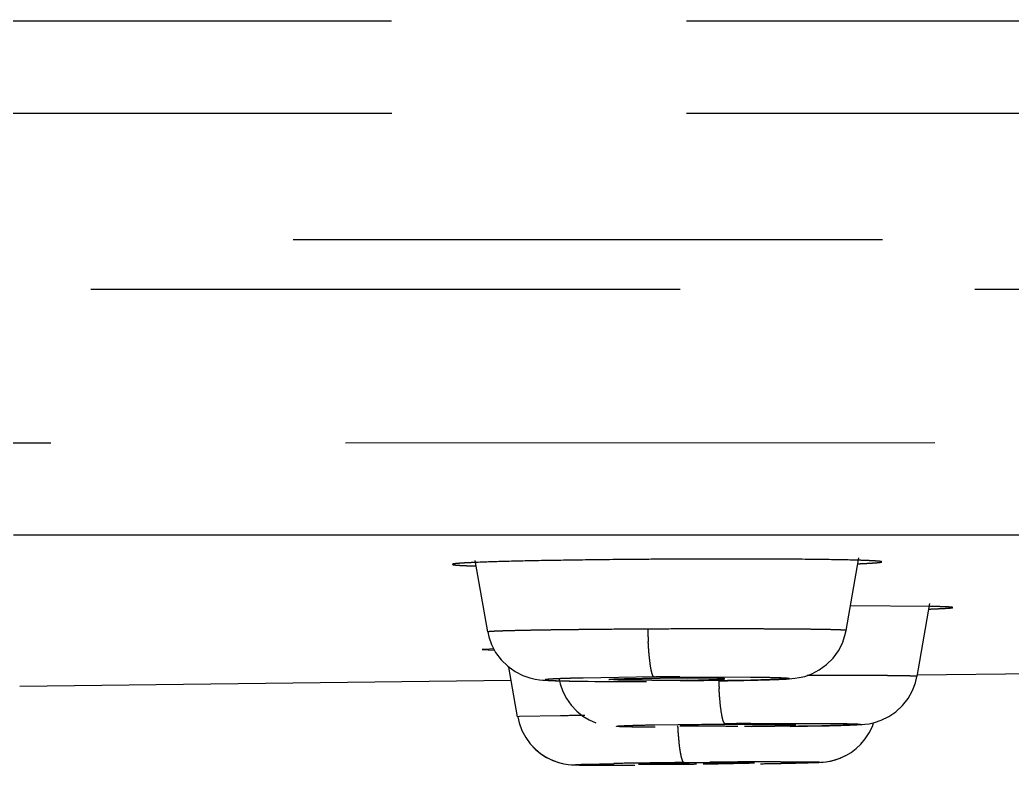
# Model space of a CAD drawing. Header units: millimetres. Extents: x 4625 to 5171, y -2661 to -1889.
# Drawn here: x 4985.521 to 4987.659, y -2175.807 to -2174.201 of the extents above; entities that cross this region are included whole.
import ezdxf

# ---------------------------------------------------------------- set-up
doc = ezdxf.new("R2010")
doc.units = ezdxf.units.MM
doc.header["$LTSCALE"] = 0.1
doc.linetypes.add('HIDDENX2', pattern=[19.05, 12.7, -6.35])
doc.layers.add('HIDDEN', color=8, linetype='HIDDENX2')

msp = doc.modelspace()

# ---------------------------------------------------------------- linework, layer by layer
at = {"layer": 'HIDDEN'}
for p, q in [((4977.4323, -2174.4017), (4995.1352, -2174.4017)), ((4994.9994, -2174.675), (4980.2258, -2174.675)), ((4953.2886, -2174.7808), (5001.5757, -2174.7808)), ((4989.3975, -2175.1123), (4983.4767, -2175.1129)), ((4985.5071, -2175.3106), (4985.5214, -2175.3106)), ((4985.5214, -2175.3106), (4985.5727, -2175.3106)), ((4985.5727, -2175.3106), (4985.6423, -2175.3106)), ((4985.6423, -2175.3106), (4986.362, -2175.3105)), ((4986.362, -2175.3105), (4986.4528, -2175.3105)), ((4986.4528, -2175.3105), (4986.4669, -2175.3105)), ((4986.4669, -2175.3105), (4986.5176, -2175.3105)), ((4986.5176, -2175.3105), (4986.8543, -2175.3105)), ((4986.8543, -2175.3105), (4986.9151, -2175.3104)), ((4986.9151, -2175.3104), (4986.9791, -2175.3104)), ((4986.9791, -2175.3104), (4987.0236, -2175.3104)), ((4987.0236, -2175.3104), (4987.1042, -2175.3104)), ((4987.1042, -2175.3104), (4987.3784, -2175.3103)), ((4987.3784, -2175.3103), (4987.444, -2175.3103)), ((4987.444, -2175.3103), (4988.5383, -2175.3101)), ((4986.5292, -2175.5198), (4986.502, -2175.3655)), ((4987.3012, -2175.5168), (4987.3289, -2175.3601)), ((4987.4822, -2175.4648), (4987.3111, -2175.4637)), ((4987.4541, -2175.6157), (4987.4818, -2175.4585)), ((4986.9149, -2175.5135), (4986.8738, -2175.5137)), ((4986.5292, -2175.5198), (4986.5292, -2175.5198)), ((4986.5237, -2175.5573), (4986.5172, -2175.558)), ((4986.5172, -2175.558), (4986.5431, -2175.5592)), ((4986.5418, -2175.5564), (4986.5237, -2175.5573)), ((4986.5935, -2175.7027), (4986.5747, -2175.5958)), ((4987.4541, -2175.6123), (4988.6438, -2175.5971)), ((4985.5208, -2175.637), (4986.5795, -2175.6235)), ((4986.8876, -2175.6169), (4986.7347, -2175.6191)), ((4986.8091, -2175.6234), (4986.7899, -2175.6223)), ((4986.8828, -2175.6239), (4986.8091, -2175.6234)), ((4986.8882, -2175.6195), (4986.9008, -2175.6194)), ((4986.9432, -2175.6166), (4987.0953, -2175.617)), ((4986.9609, -2175.6234), (4987.0278, -2175.6219)), ((4987.0278, -2175.6219), (4987.0376, -2175.6213)), ((4987.0376, -2175.6213), (4987.0399, -2175.6208)), ((4987.096, -2175.6239), (4986.9442, -2175.626)), ((4986.5975, -2175.7023), (4986.5936, -2175.7027)), ((4986.6858, -2175.7005), (4986.5975, -2175.7023)), ((4986.7479, -2175.7094), (4986.7617, -2175.7155)), ((4986.8893, -2175.7199), (4987.0406, -2175.7177)), ((4986.945, -2175.7218), (4986.9427, -2175.7221)), ((4986.9427, -2175.7221), (4987.0419, -2175.723)), ((4987.0215, -2175.7199), (4986.945, -2175.7218)), ((4987.0677, -2175.7194), (4987.0533, -2175.7195)), ((4987.0961, -2175.7173), (4987.2483, -2175.717)), ((4987.2493, -2175.7222), (4987.0975, -2175.7244)), ((4987.1927, -2175.7201), (4987.0978, -2175.7192)), ((4987.1138, -2175.7223), (4987.1806, -2175.7209)), ((4987.1806, -2175.7209), (4987.1903, -2175.7204)), ((4987.1903, -2175.7204), (4987.1927, -2175.7201)), ((4986.7092, -2175.8059), (4986.7138, -2175.8062)), ((4986.7137, -2175.8062), (4986.7177, -2175.8064)), ((4986.7172, -2175.8063), (4986.722, -2175.8065)), ((4986.7212, -2175.8065), (4986.7267, -2175.8066)), ((4986.7392, -2175.8048), (4986.801, -2175.8034)), ((4986.8016, -2175.8068), (4986.7394, -2175.8067)), ((4986.8043, -2175.8069), (4986.8315, -2175.8068)), ((4986.8564, -2175.8043), (4986.8541, -2175.8046)), ((4986.8541, -2175.8046), (4986.9466, -2175.8047)), ((4986.9327, -2175.8027), (4986.8564, -2175.8043)), ((4986.9523, -2175.8012), (4987.0077, -2175.8006)), ((4986.9791, -2175.8021), (4986.9645, -2175.8023)), ((4987.1041, -2175.8019), (4987.0116, -2175.8018)), ((4987.0254, -2175.8038), (4987.0921, -2175.8025)), ((4987.0921, -2175.8025), (4987.1018, -2175.8022)), ((4987.1018, -2175.8022), (4987.1041, -2175.8019)), ((4987.1262, -2175.8037), (4987.1415, -2175.8034)), ((4987.1415, -2175.8034), (4987.1558, -2175.8032)), ((4987.1558, -2175.8032), (4987.1813, -2175.8027)), ((4987.1813, -2175.8027), (4987.1924, -2175.8024))]:
    msp.add_line(p, q, dxfattribs=at)
for points in [[(4987.1469, -2175.6225), (4987.1564, -2175.6222), (4987.1647, -2175.6218), (4987.1719, -2175.6214), (4987.1784, -2175.621), (4987.1843, -2175.6205), (4987.191, -2175.6197), (4987.2003, -2175.6183), (4987.2121, -2175.6155), (4987.2271, -2175.6101), (4987.2434, -2175.6017), (4987.2591, -2175.5903), (4987.2731, -2175.5762), (4987.2846, -2175.5605), (4987.2932, -2175.5437), (4987.2989, -2175.5272), (4987.3012, -2175.5167)], [(4986.5293, -2175.5198), (4986.5316, -2175.5304), (4986.5373, -2175.547), (4986.546, -2175.5638), (4986.5577, -2175.5797), (4986.572, -2175.5939), (4986.588, -2175.6053), (4986.6045, -2175.6137), (4986.6196, -2175.6189), (4986.6315, -2175.6216), (4986.6409, -2175.623), (4986.6476, -2175.6236), (4986.6534, -2175.624), (4986.6596, -2175.6244), (4986.6664, -2175.6247), (4986.6742, -2175.6249), (4986.6831, -2175.6252), (4986.6931, -2175.6254), (4986.7043, -2175.6257)], [(4986.6821, -2175.62), (4986.6848, -2175.6316), (4986.6905, -2175.648), (4986.6987, -2175.6636), (4986.7089, -2175.6779), (4986.7208, -2175.6905), (4986.7339, -2175.701), (4986.7479, -2175.7094)], [(4987.0267, -2175.6252), (4987.046, -2175.6249), (4987.064, -2175.6246), (4987.081, -2175.6243), (4987.0967, -2175.624), (4987.1112, -2175.6236), (4987.1244, -2175.6233)], [(4987.1244, -2175.6233), (4987.1363, -2175.6229), (4987.1469, -2175.6225)], [(4987.3003, -2175.7209), (4987.3095, -2175.7206), (4987.3175, -2175.7203), (4987.3243, -2175.72), (4987.3304, -2175.7196), (4987.3357, -2175.7193), (4987.3419, -2175.7187), (4987.351, -2175.7175), (4987.3625, -2175.715), (4987.3771, -2175.7102), (4987.3931, -2175.7024), (4987.4087, -2175.6918), (4987.423, -2175.6785), (4987.4351, -2175.663), (4987.4445, -2175.6462), (4987.4509, -2175.6292), (4987.454, -2175.6156)], [(4986.7043, -2175.6257), (4986.7166, -2175.6259), (4986.7299, -2175.626), (4986.7442, -2175.6262), (4986.7596, -2175.6263), (4986.776, -2175.6264), (4986.7934, -2175.6265), (4986.8116, -2175.6265), (4986.8307, -2175.6266), (4986.8506, -2175.6265), (4986.8712, -2175.6265)], [(4986.5936, -2175.7027), (4986.5966, -2175.716), (4986.6027, -2175.7324), (4986.6108, -2175.7475), (4986.6206, -2175.761), (4986.6317, -2175.7727)], [(4986.5936, -2175.7027), (4986.5967, -2175.7159), (4986.6027, -2175.7323), (4986.6108, -2175.7474), (4986.6205, -2175.7608), (4986.6315, -2175.7724), (4986.6433, -2175.7822), (4986.6559, -2175.7903), (4986.6687, -2175.7965), (4986.6814, -2175.801), (4986.6929, -2175.8038), (4986.7021, -2175.8052), (4986.7092, -2175.8059)], [(4987.1808, -2175.7234), (4987.2001, -2175.7231), (4987.2182, -2175.7228), (4987.2351, -2175.7225), (4987.2507, -2175.7222), (4987.2651, -2175.7219), (4987.2782, -2175.7216)], [(4987.2782, -2175.7216), (4987.2899, -2175.7212), (4987.3003, -2175.7209)], [(4987.3007, -2175.7861), (4987.312, -2175.7794), (4987.3229, -2175.7712), (4987.3332, -2175.7614), (4987.3427, -2175.7502), (4987.351, -2175.7375), (4987.3579, -2175.7235), (4987.3606, -2175.7154)], [(4986.6317, -2175.7727), (4986.6436, -2175.7825), (4986.6564, -2175.7905), (4986.6692, -2175.7967), (4986.682, -2175.8012), (4986.6935, -2175.8039), (4986.7024, -2175.8053)], [(4987.2769, -2175.7957), (4987.2883, -2175.7918), (4987.3, -2175.7864)], [(4987.2782, -2175.7953), (4987.2893, -2175.7914), (4987.3007, -2175.7861)], [(4986.7267, -2175.8066), (4986.7322, -2175.8067), (4986.7383, -2175.8067), (4986.7452, -2175.8068), (4986.7528, -2175.8068), (4986.7613, -2175.8069), (4986.7706, -2175.8069)], [(4986.7706, -2175.8069), (4986.7809, -2175.8069), (4986.8043, -2175.8069)], [(4987.1924, -2175.8024), (4987.2025, -2175.8022), (4987.2115, -2175.802), (4987.2194, -2175.8017)], [(4987.2194, -2175.8017), (4987.2264, -2175.8015), (4987.2325, -2175.8013), (4987.2378, -2175.8011), (4987.2423, -2175.8009)], [(4987.2423, -2175.8009), (4987.2468, -2175.8007), (4987.2517, -2175.8003), (4987.258, -2175.7996), (4987.2673, -2175.798), (4987.2782, -2175.7953)], [(4987.2575, -2175.7996), (4987.2658, -2175.7983), (4987.2769, -2175.7957)]]:
    msp.add_lwpolyline(points, dxfattribs=at)
for centre, radius, start, end in [((4987.0585, -2200.8011), 25.4384, 90.3234, 90.49837), ((4987.8837, -2175.4874), 1.0102, 181.4904, 183.055), ((4986.876, -2168.8979), 6.726, 270.05833, 270.33214), ((4986.9999, -2190.0918), 14.4753, 90.22454, 90.44429), ((4986.9549, -2182.4976), 6.8784, 90.33217, 90.45004), ((4986.9538, -2182.3133), 6.6942, 90.07901, 90.33248), ((4986.8752, -2168.7689), 6.855, 270.33225, 270.45001), ((4986.8793, -2169.2787), 6.3452, 270.4493, 270.73686), ((4988.0102, -2175.5874), 0.9841, 182.2113, 183.1493), ((4987.0254, -2199.7881), 24.09, 90.68328, 90.80772), ((4987.1356, -2184.1367), 8.4176, 90.55978, 90.77629), ((4987.2268, -2194.9381), 19.2213, 90.3896, 90.55498), ((4986.9944, -2166.7936), 8.9296, 270.30456, 270.46998), ((4987.1407, -2184.6064), 8.8873, 90.27621, 90.47036), ((4986.9998, -2167.3049), 8.4182, 270.55977, 270.77627), ((4987.0602, -2189.5158), 13.7149, 90.89788, 91.08305), ((4986.768, -2161.0543), 14.7525, 270.13025, 270.30313), ((4987.2415, -2201.0901), 25.2905, 90.65523, 90.8975), ((4987.1118, -2188.5394), 12.738, 90.66258, 90.8055), ((4986.8378, -2162.3836), 13.4215, 270.46412, 270.60284), ((4987.1203, -2189.2224), 13.4211, 90.46412, 90.60285), ((4986.8463, -2163.0664), 12.7386, 270.66257, 270.80549), ((4987.2792, -2204.6728), 28.8735, 90.32502, 90.5388), ((4987.1939, -2190.5955), 14.796, 90.13143, 90.30373), ((4986.9034, -2162.1964), 13.6091, 270.899, 271.08541)]:
    msp.add_arc(centre, radius, start, end, dxfattribs=at)
for points, knots in [([(4977.432, -2174.2029), (4978.3577, -2174.2025), (4980.2054, -2174.2022), (4982.969, -2174.2031), (4985.7112, -2174.2025), (4987.976, -2174.2028), (4989.7624, -2174.2025), (4991.072, -2174.202), (4992.3504, -2174.2011), (4993.3918, -2174.2005), (4994.2007, -2174.201), (4994.9666, -2174.202), (4995.8716, -2174.2034), (4996.8858, -2174.2032), (4997.5294, -2174.2027), (4997.8336, -2174.2025)], [0, 0, 0, 0, 0.136111, 0.271708, 0.406381, 0.539336, 0.604747, 0.669067, 0.731911, 0.792739, 0.82219, 0.850865, 0.905361, 0.95527, 1, 1, 1, 1]), ([(4986.8373, -2175.3636), (4986.8026, -2175.3639), (4986.7366, -2175.3647), (4986.6444, -2175.3661), (4986.5671, -2175.3678), (4986.5211, -2175.3693), (4986.5013, -2175.3701)], [0, 0, 0, 0, 0.309507, 0.588918, 0.823299, 1, 1, 1, 1]), ([(4987.3283, -2175.3653), (4987.3042, -2175.3646), (4987.2473, -2175.3636), (4987.1515, -2175.3628), (4987.0379, -2175.3626), (4986.957, -2175.3628), (4986.9149, -2175.3631)], [0, 0, 0, 0, 0.175395, 0.412966, 0.694901, 1, 1, 1, 1]), ([(4987.3781, -2175.3688), (4987.3781, -2175.3687), (4987.3778, -2175.3684), (4987.3772, -2175.3683), (4987.3762, -2175.368), (4987.3741, -2175.3677), (4987.3705, -2175.3673), (4987.365, -2175.3669), (4987.3579, -2175.3665), (4987.3494, -2175.3661), (4987.3393, -2175.3657), (4987.3322, -2175.3654), (4987.3283, -2175.3653)], [0, 0, 0, 0, 0.0062, 0.018909, 0.039129, 0.067067, 0.146334, 0.25681, 0.398015, 0.569355, 0.770222, 1, 1, 1, 1]), ([(4986.5013, -2175.3701), (4986.4975, -2175.3703), (4986.4905, -2175.3706), (4986.4806, -2175.3711), (4986.4722, -2175.3716), (4986.4654, -2175.3721), (4986.46, -2175.3726), (4986.4562, -2175.373), (4986.454, -2175.3735), (4986.453, -2175.3738), (4986.4527, -2175.3741), (4986.4528, -2175.3742)], [0, 0, 0, 0, 0.231134, 0.432944, 0.604813, 0.746132, 0.856308, 0.934876, 0.981969, 0.994105, 1, 1, 1, 1]), ([(4986.4528, -2175.3742), (4986.4528, -2175.3743), (4986.4531, -2175.3745), (4986.4537, -2175.3747), (4986.4548, -2175.3749), (4986.4569, -2175.3753), (4986.4605, -2175.3757), (4986.466, -2175.3761), (4986.4731, -2175.3765), (4986.4816, -2175.3769), (4986.4916, -2175.3773), (4986.4987, -2175.3775), (4986.5025, -2175.3777)], [0, 0, 0, 0, 0.006839, 0.020285, 0.041141, 0.069586, 0.14946, 0.260078, 0.401074, 0.571822, 0.77168, 1, 1, 1, 1]), ([(4987.3282, -2175.3728), (4987.332, -2175.3727), (4987.3392, -2175.3723), (4987.3493, -2175.3718), (4987.3579, -2175.3713), (4987.3649, -2175.3708), (4987.3705, -2175.3704), (4987.3741, -2175.3699), (4987.3762, -2175.3696), (4987.3772, -2175.3693), (4987.3778, -2175.3691), (4987.3781, -2175.3689), (4987.3781, -2175.3688)], [0, 0, 0, 0, 0.229596, 0.430358, 0.601649, 0.742838, 0.853312, 0.932619, 0.960612, 0.980912, 0.993721, 1, 1, 1, 1]), ([(4987.4806, -2175.4705), (4987.4845, -2175.4703), (4987.4917, -2175.4701), (4987.5019, -2175.4696), (4987.5105, -2175.4692), (4987.5176, -2175.4688), (4987.5226, -2175.4685), (4987.5258, -2175.4682), (4987.5276, -2175.468), (4987.529, -2175.4678), (4987.5301, -2175.4676), (4987.5307, -2175.4675), (4987.531, -2175.4673), (4987.531, -2175.4672)], [0, 0, 0, 0, 0.229471, 0.430133, 0.601408, 0.742719, 0.853498, 0.897267, 0.933211, 0.961331, 0.981677, 0.994369, 1, 1, 1, 1]), ([(4987.531, -2175.4672), (4987.531, -2175.4671), (4987.5307, -2175.467), (4987.5302, -2175.4668), (4987.5292, -2175.4667), (4987.5279, -2175.4665), (4987.5261, -2175.4663), (4987.523, -2175.4661), (4987.5182, -2175.4658), (4987.5113, -2175.4656), (4987.5029, -2175.4653), (4987.493, -2175.465), (4987.4859, -2175.4649), (4987.4822, -2175.4648)], [0, 0, 0, 0, 0.005131, 0.017209, 0.036985, 0.064581, 0.100032, 0.143349, 0.253579, 0.39503, 0.567052, 0.768944, 1, 1, 1, 1]), ([(4986.8738, -2175.5137), (4986.8508, -2175.5138), (4986.8059, -2175.5141), (4986.7507, -2175.5146), (4986.709, -2175.5151), (4986.6801, -2175.5154), (4986.6532, -2175.5158), (4986.6285, -2175.5162), (4986.6062, -2175.5166), (4986.5865, -2175.5171), (4986.5696, -2175.5175), (4986.5572, -2175.5179), (4986.5488, -2175.5182), (4986.5437, -2175.5184), (4986.5393, -2175.5187), (4986.5358, -2175.5189), (4986.533, -2175.5191), (4986.531, -2175.5193), (4986.5298, -2175.5195), (4986.5293, -2175.5196), (4986.5292, -2175.5198), (4986.5292, -2175.5198)], [0, 0, 0, 0, 0.200351, 0.390782, 0.479862, 0.563819, 0.642017, 0.713825, 0.77862, 0.835899, 0.885225, 0.92616, 0.943345, 0.95828, 0.970948, 0.981334, 0.989427, 0.995217, 0.998703, 0.999597, 1, 1, 1, 1]), ([(4987.3012, -2175.5167), (4987.3012, -2175.5167), (4987.301, -2175.5166), (4987.3007, -2175.5165), (4987.3001, -2175.5164), (4987.2989, -2175.5162), (4987.2967, -2175.516), (4987.2935, -2175.5158), (4987.2893, -2175.5156), (4987.2843, -2175.5154), (4987.2783, -2175.5152), (4987.2687, -2175.5149), (4987.2545, -2175.5146), (4987.235, -2175.5143), (4987.2125, -2175.514), (4987.1871, -2175.5138), (4987.1592, -2175.5136), (4987.1288, -2175.5135), (4987.0964, -2175.5133), (4987.05, -2175.5133), (4986.9893, -2175.5133), (4986.94, -2175.5134), (4986.9149, -2175.5135)], [0, 0, 0, 0, 0.000428, 0.001386, 0.002932, 0.005074, 0.011148, 0.01959, 0.030378, 0.043484, 0.058882, 0.076543, 0.118533, 0.169037, 0.227493, 0.293334, 0.365981, 0.444741, 0.528859, 0.617578, 0.805419, 1, 1, 1, 1]), ([(4986.8876, -2175.617), (4986.8869, -2175.6168), (4986.8858, -2175.6157), (4986.8848, -2175.6138), (4986.8834, -2175.6104), (4986.8818, -2175.6046), (4986.8793, -2175.5913), (4986.8768, -2175.5699), (4986.8755, -2175.5515), (4986.8749, -2175.5413)], [0, 0, 0, 0, 0.029601, 0.053364, 0.084334, 0.169839, 0.286801, 0.604913, 1, 1, 1, 1]), ([(4986.7347, -2175.6191), (4986.7284, -2175.6192), (4986.7165, -2175.6195), (4986.6999, -2175.62), (4986.6856, -2175.6205), (4986.6752, -2175.6209), (4986.6682, -2175.6213), (4986.664, -2175.6216), (4986.6604, -2175.6218), (4986.6576, -2175.6221), (4986.6557, -2175.6223), (4986.6545, -2175.6225), (4986.6538, -2175.6226), (4986.6534, -2175.6227), (4986.6531, -2175.6228), (4986.653, -2175.623), (4986.6531, -2175.6232), (4986.6534, -2175.6233), (4986.6542, -2175.6235), (4986.6555, -2175.6236), (4986.6577, -2175.6239), (4986.6605, -2175.6241), (4986.6641, -2175.6243), (4986.6684, -2175.6245), (4986.6734, -2175.6247), (4986.6813, -2175.625), (4986.6928, -2175.6253), (4986.7083, -2175.6256), (4986.7262, -2175.6259), (4986.7388, -2175.626), (4986.7454, -2175.6261)], [0, 0, 0, 0, 0.108423, 0.204222, 0.286336, 0.354025, 0.382254, 0.406631, 0.427073, 0.443503, 0.455855, 0.460501, 0.464135, 0.466768, 0.468435, 0.469296, 0.470195, 0.471922, 0.474616, 0.483008, 0.495456, 0.511976, 0.532563, 0.557146, 0.585625, 0.6179, 0.693432, 0.782929, 0.885508, 1, 1, 1, 1]), ([(4986.7899, -2175.6223), (4986.7899, -2175.6222), (4986.7901, -2175.6221), (4986.7904, -2175.6221), (4986.791, -2175.622), (4986.7922, -2175.6218), (4986.7942, -2175.6216), (4986.7973, -2175.6214), (4986.8012, -2175.6212), (4986.8059, -2175.6211), (4986.8114, -2175.6209), (4986.8202, -2175.6206), (4986.8329, -2175.6203), (4986.8497, -2175.62), (4986.8684, -2175.6197), (4986.8815, -2175.6195), (4986.8882, -2175.6195)], [0, 0, 0, 0, 0.001484, 0.005025, 0.010777, 0.018751, 0.041315, 0.072586, 0.112412, 0.160614, 0.216838, 0.280621, 0.428998, 0.601993, 0.794591, 1, 1, 1, 1]), ([(4987.0399, -2175.6208), (4987.0399, -2175.6208), (4987.0397, -2175.6207), (4987.0394, -2175.6206), (4987.0389, -2175.6205), (4987.0377, -2175.6204), (4987.0357, -2175.6202), (4987.0328, -2175.6201), (4987.029, -2175.6199), (4987.0244, -2175.6198), (4987.0191, -2175.6197), (4987.0106, -2175.6195), (4986.9984, -2175.6194), (4986.982, -2175.6192), (4986.9639, -2175.6192), (4986.9512, -2175.6192), (4986.9446, -2175.6192)], [0, 0, 0, 0, 0.001535, 0.005149, 0.010996, 0.019077, 0.041852, 0.073269, 0.113099, 0.161105, 0.217047, 0.280591, 0.428491, 0.600748, 0.793175, 1, 1, 1, 1]), ([(4987.0953, -2175.617), (4987.1015, -2175.617), (4987.1133, -2175.6172), (4987.1298, -2175.6175), (4987.1442, -2175.6178), (4987.1561, -2175.6181), (4987.1645, -2175.6185), (4987.17, -2175.6188), (4987.1731, -2175.619), (4987.1755, -2175.6192), (4987.1773, -2175.6194), (4987.1782, -2175.6196), (4987.179, -2175.6198), (4987.1788, -2175.6201), (4987.1785, -2175.6202), (4987.1781, -2175.6203), (4987.1772, -2175.6205), (4987.1756, -2175.6207), (4987.1733, -2175.621), (4987.1702, -2175.6212), (4987.1648, -2175.6216), (4987.1565, -2175.622), (4987.1446, -2175.6225), (4987.1304, -2175.623), (4987.1139, -2175.6235), (4987.1022, -2175.6238), (4987.096, -2175.6239)], [0, 0, 0, 0, 0.111981, 0.211566, 0.297726, 0.369661, 0.426638, 0.44929, 0.467933, 0.482493, 0.492968, 0.499398, 0.502001, 0.502864, 0.504519, 0.507134, 0.510743, 0.520989, 0.535297, 0.553661, 0.576014, 0.632357, 0.703663, 0.789258, 0.888385, 1, 1, 1, 1]), ([(4987.4541, -2175.6156), (4987.4541, -2175.6156), (4987.454, -2175.6156), (4987.4536, -2175.6155), (4987.4528, -2175.6154), (4987.4516, -2175.6152), (4987.4497, -2175.6151), (4987.4474, -2175.615), (4987.4445, -2175.6149), (4987.4412, -2175.6148), (4987.4357, -2175.6147), (4987.4277, -2175.6145), (4987.4166, -2175.6143), (4987.4036, -2175.6142), (4987.3888, -2175.614), (4987.3723, -2175.6139), (4987.3471, -2175.6138), (4987.3121, -2175.6137), (4987.2663, -2175.6136), (4987.2342, -2175.6136), (4987.2174, -2175.6137)], [0, 0, 0, 0, 0.000403, 0.00129, 0.004676, 0.010244, 0.017986, 0.027886, 0.039927, 0.05409, 0.070356, 0.109124, 0.15608, 0.21102, 0.273588, 0.3434, 0.420071, 0.592429, 0.787099, 1, 1, 1, 1]), ([(4987.0406, -2175.7178), (4987.0399, -2175.7177), (4987.0388, -2175.7165), (4987.0377, -2175.7147), (4987.0363, -2175.7113), (4987.0347, -2175.7054), (4987.0321, -2175.692), (4987.0295, -2175.6704), (4987.0282, -2175.6518), (4987.0276, -2175.6415)], [0, 0, 0, 0, 0.029191, 0.052699, 0.083452, 0.168704, 0.285659, 0.604349, 1, 1, 1, 1]), ([(4986.8896, -2175.7251), (4986.8779, -2175.7251), (4986.8613, -2175.725), (4986.8408, -2175.7247), (4986.8288, -2175.7245), (4986.8204, -2175.7243), (4986.815, -2175.7241), (4986.8119, -2175.7239), (4986.8094, -2175.7237), (4986.8079, -2175.7236), (4986.8054, -2175.7232), (4986.8078, -2175.7228), (4986.8093, -2175.7226), (4986.8119, -2175.7224), (4986.8149, -2175.7222), (4986.8203, -2175.7219), (4986.8287, -2175.7216), (4986.8406, -2175.7211), (4986.8611, -2175.7205), (4986.8776, -2175.7202), (4986.8893, -2175.7199)], [0, 0, 0, 0, 0.211543, 0.297634, 0.369462, 0.4263, 0.44887, 0.467422, 0.48188, 0.492236, 0.500779, 0.509243, 0.51954, 0.533916, 0.552359, 0.574801, 0.631343, 0.702874, 0.788716, 1, 1, 1, 1]), ([(4986.9523, -2175.8012), (4986.9515, -2175.8012), (4986.9503, -2175.8), (4986.9493, -2175.7981), (4986.9478, -2175.7946), (4986.9462, -2175.7885), (4986.9434, -2175.7747), (4986.9408, -2175.7523), (4986.9394, -2175.7331), (4986.9389, -2175.7224)], [0, 0, 0, 0, 0.028627, 0.0519, 0.082524, 0.167891, 0.2853, 0.605209, 1, 1, 1, 1]), ([(4987.2483, -2175.717), (4987.26, -2175.717), (4987.2766, -2175.7171), (4987.2972, -2175.7174), (4987.3092, -2175.7176), (4987.3176, -2175.7178), (4987.3231, -2175.718), (4987.3262, -2175.7182), (4987.3286, -2175.7183), (4987.3304, -2175.7185), (4987.3314, -2175.7187), (4987.3319, -2175.7188), (4987.3321, -2175.7189), (4987.3319, -2175.719), (4987.3317, -2175.7191), (4987.3312, -2175.7192), (4987.3303, -2175.7193), (4987.3288, -2175.7195), (4987.3264, -2175.7197), (4987.3234, -2175.7199), (4987.318, -2175.7202), (4987.3097, -2175.7205), (4987.2979, -2175.721), (4987.2836, -2175.7214), (4987.2672, -2175.7218), (4987.2555, -2175.7221), (4987.2493, -2175.7222)], [0, 0, 0, 0, 0.211905, 0.298222, 0.370301, 0.427406, 0.450114, 0.468804, 0.483402, 0.493898, 0.500318, 0.502029, 0.502838, 0.503538, 0.505098, 0.507643, 0.511196, 0.521352, 0.535586, 0.553889, 0.576189, 0.632449, 0.703698, 0.789258, 0.888374, 1, 1, 1, 1]), ([(4986.7394, -2175.8067), (4986.7363, -2175.8067), (4986.7319, -2175.8066), (4986.7266, -2175.8065), (4986.7236, -2175.8064), (4986.7213, -2175.8063), (4986.7194, -2175.8062), (4986.7186, -2175.8062), (4986.7178, -2175.806), (4986.7183, -2175.8058), (4986.7187, -2175.8058), (4986.7196, -2175.8057), (4986.7211, -2175.8056), (4986.7235, -2175.8054), (4986.7265, -2175.8053), (4986.7318, -2175.8051), (4986.7361, -2175.8049), (4986.7392, -2175.8048)], [0, 0, 0, 0, 0.21755, 0.303917, 0.374886, 0.430172, 0.469739, 0.493638, 0.502127, 0.510314, 0.520147, 0.533872, 0.573037, 0.627837, 0.69822, 0.783921, 1, 1, 1, 1]), ([(4987.1599, -2175.7996), (4987.1717, -2175.7996), (4987.1883, -2175.7996), (4987.2089, -2175.7996), (4987.2209, -2175.7997), (4987.2293, -2175.7998), (4987.2348, -2175.7999), (4987.2379, -2175.8), (4987.2404, -2175.8001), (4987.2421, -2175.8002), (4987.2432, -2175.8003), (4987.2436, -2175.8004), (4987.2439, -2175.8004), (4987.2437, -2175.8006), (4987.2435, -2175.8006), (4987.243, -2175.8007), (4987.2422, -2175.8007), (4987.2406, -2175.8009), (4987.2383, -2175.801), (4987.2352, -2175.8011), (4987.2299, -2175.8014), (4987.2215, -2175.8016), (4987.2097, -2175.802), (4987.1893, -2175.8025), (4987.1729, -2175.8028), (4987.1612, -2175.803)], [0, 0, 0, 0, 0.212214, 0.298677, 0.370892, 0.428121, 0.450884, 0.469624, 0.484263, 0.494789, 0.501214, 0.502903, 0.503622, 0.504167, 0.505646, 0.508133, 0.511639, 0.521715, 0.535884, 0.55413, 0.576382, 0.632563, 0.703754, 0.789277, 1, 1, 1, 1])]:
    msp.add_open_spline(points, degree=3, knots=knots, dxfattribs=at)

doc.saveas('drawing.dxf')
